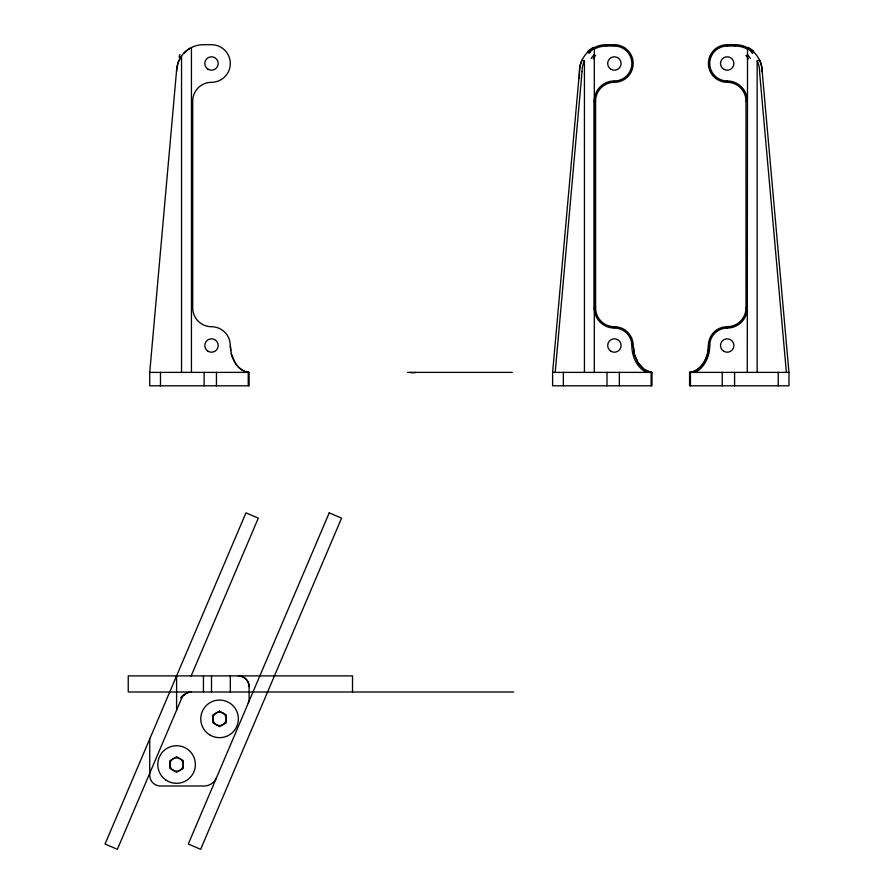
<?xml version="1.0" encoding="UTF-8"?>
<svg xmlns="http://www.w3.org/2000/svg" width="894" height="894" viewBox="0 0 894 894"><rect width="100%" height="100%" fill="white"/><g stroke="black" fill="none" stroke-linecap="round" stroke-linejoin="round"><path stroke-width="1.34" d="M584.43 372.385L584.43 60.803L581.972 60.244M646.429 372.385C636.684 367.479 631.79 356.058 631.846 345.52A17.455 17.455 0 0 0 614.39 328.064A20.149 20.149 0 0 1 594.309 309.581L594.309 99.435A20.149 20.149 0 0 1 614.39 80.952A17.455 17.455 0 0 0 631.846 63.496A17.455 17.455 0 0 0 614.39 46.041L606.333 46.041A25.513 25.513 0 0 0 594.309 49.047L594.309 372.385M248.923 372.373L247.493 372.239L249.102 372.385L249.102 385.806L149.723 385.806L149.723 372.385L176.71 68.972L178.23 62.289L181.538 56.009L181.538 372.385M689.799 372.373C700.807 371.58 709.501 356.427 708.394 345.52A18.796 18.796 0 0 1 727.191 326.723A18.796 18.796 0 0 0 745.998 307.916L747.339 307.916L747.272 309.581A20.149 20.149 0 0 1 727.191 328.064A17.455 17.455 0 0 0 709.735 345.52C709.881 356.058 704.651 367.691 695.152 372.385M651.804 372.373L650.374 372.239L651.994 372.385L651.994 385.806L552.615 385.806L552.615 372.385L579.48 71.498A13.868 5.666 90 0 1 580.698 63.664M555.196 372.385L582.05 71.621M580.675 63.608L580.742 63.407A23.054 9.421 90 0 1 581.826 60.557M149.611 773.567L117.382 849.3L105.034 844.037L245.951 512.865L258.31 518.129L191.126 676.009M149.723 773.299L181.538 698.538A10.739 10.739 0 0 1 191.428 692.001M747.272 372.385L747.518 47.661M589.023 53.439L590.275 52.143M587.414 52.489L588.71 51.293M594.041 47.673L594.309 49.047M759.609 60.244L757.151 60.803L757.151 372.385M760.883 63.664A13.868 5.666 -90 0 1 762.18 71.542L788.966 372.385L788.966 385.806L689.587 385.806L689.587 372.385C702.002 370.943 708.517 356.874 708.394 345.52L709.735 345.52M579.468 78.527L579.468 71.554A26.854 26.854 0 0 1 606.333 44.7L614.39 44.7A18.796 18.796 0 0 1 633.187 63.496A18.796 18.796 0 0 1 614.39 82.304A18.796 18.796 0 0 0 595.583 101.1L595.583 307.916A18.796 18.796 0 0 0 614.39 326.723A18.796 18.796 0 0 1 633.187 345.52L634.237 353.979L638.081 362.897L643.792 369.188L650.374 372.239L644.06 369.401L638.238 363.143L634.539 355.108L633.187 345.52L631.846 345.52M745.998 307.916L745.998 101.1A18.796 18.796 0 0 0 727.191 82.304A18.796 18.796 0 0 1 708.394 63.496A18.796 18.796 0 0 1 727.191 44.7L735.248 44.7A26.854 26.854 0 0 1 762.113 71.554M745.998 101.1L747.339 101.1L747.272 99.435A20.149 20.149 0 0 0 727.191 80.952A17.455 17.455 0 0 1 709.735 63.496A17.455 17.455 0 0 1 727.191 46.041L735.248 46.041A25.513 25.513 0 0 1 747.272 49.047M594.242 101.1L595.583 101.1M594.242 307.916L595.583 307.916M149.723 372.385L249.102 372.385M407.575 372.385L512.318 372.385M552.615 372.385L651.972 372.385M689.609 372.385L788.966 372.385M513.67 692.001L128.244 692.001L128.244 675.886L352.515 675.886L352.515 692.001M246.822 372.116C244.654 372.094 237.972 367.769 235.938 363.992M246.655 372.072C238.787 369.859 233.099 361.567 231.255 353.633M752.871 51.293L754.167 52.489M751.306 52.143L752.558 53.439M235.189 362.897L231.345 353.979L230.306 345.52A18.796 18.796 0 0 0 211.498 326.723A18.796 18.796 0 0 1 192.702 307.916L192.702 101.1A18.796 18.796 0 0 1 211.498 82.304A18.796 18.796 0 0 0 230.306 63.496A18.796 18.796 0 0 0 211.498 44.7L203.441 44.7A26.854 26.854 0 0 0 176.587 71.554M760.906 63.608L760.839 63.407A23.054 9.421 -90 0 0 759.755 60.557M230.663 350.526L230.306 345.52M759.531 71.621L786.385 372.385M249.102 686.626C249.258 680.893 244.096 675.741 238.363 675.886A10.739 10.739 0 0 1 249.102 686.626L249.102 698.94A10.739 10.739 0 0 1 248.241 703.153M778.227 372.385L778.227 385.806M735.248 44.7L735.248 46.041M734.589 372.385L734.589 385.806M727.191 44.7L727.191 46.041M727.191 80.963L727.191 82.304M727.191 326.723L727.191 328.064M722.229 372.385L722.229 385.806M690.447 372.385L690.447 385.806M651.134 372.385L651.134 385.806M619.352 372.385L619.352 385.806M614.39 44.7L614.39 46.041M614.39 80.963L614.39 82.304M614.39 326.723L614.39 328.064M606.992 372.385L606.992 385.806M606.333 44.7L606.333 46.041M563.354 372.385L563.354 385.806M248.241 372.385L248.241 385.806M230.306 675.886L230.306 692.001M216.46 372.385L216.46 385.806M211.498 675.886L211.498 692.001M204.111 372.385L204.111 385.806M203.441 675.886L203.441 692.001M191.428 372.385L191.428 47.538A14.896 6.694 -26.6 0 0 184.019 53.081M176.587 675.886L176.587 710.182M160.473 372.385L160.473 385.806M149.723 739.003L149.723 775.266A10.739 10.739 0 0 0 160.473 786.005L204.111 786.005A13.432 13.432 0 0 0 216.46 777.836M180.744 697.901A14.393 11.432 54.1 0 1 183.784 694.772M184.03 695.096A14.896 11.901 41.7 0 1 191.394 691.878M179.258 57.283A14.393 5.129 -31.8 0 1 179.906 54.5M415.811 372.385A12.818 12.494 88.1 0 1 410.245 372.429M745.92 55.216A21.646 6.09 52.4 0 1 748.379 58.859M748.166 47.404A16.684 10.426 26.9 0 1 753.351 51.036M747.518 48.667A14.438 9.219 29.8 0 1 751.72 51.953M747.496 54.612A22.741 6.414 49.1 0 1 750.446 58.512M757.296 61.116A22.316 8.739 90 0 1 758.336 63.809L758.358 63.91A13.008 5.096 -90 0 1 759.609 71.542M593.203 58.859A21.646 6.09 -52.4 0 1 595.661 55.216M588.23 51.036A16.684 10.426 -26.9 0 1 593.415 47.404M589.861 51.953A14.438 9.219 -29.8 0 1 594.063 48.667M591.135 58.512A22.741 6.414 -49.1 0 1 594.085 54.612M584.285 61.116A22.316 8.739 -90 0 0 583.246 63.809L583.223 63.91A13.008 5.096 -90 0 0 581.972 71.542M329.216 512.865L188.288 844.037L200.647 849.3L341.575 518.129L329.216 512.865M219.555 711.11L212.85 714.988L212.85 722.743L219.555 726.61L226.271 722.743L226.271 714.988L219.555 711.11M176.587 756.771L169.871 760.649L169.871 768.393L176.587 772.271L183.304 768.393L183.304 760.649L176.587 756.771M210.157 735.147A18.796 18.796 0 0 0 238.363 718.865A18.796 18.796 0 0 0 210.157 702.583A18.796 18.796 0 0 0 210.157 735.147M165.759 779.892A18.796 18.796 0 0 0 195.305 766.214A18.796 18.796 0 0 0 168.687 747.462A18.796 18.796 0 0 0 165.759 779.892M173.224 770.337A6.716 6.716 0 0 0 183.304 764.526A6.716 6.716 0 0 0 173.224 758.704A6.716 6.716 0 0 0 173.224 770.337M216.203 724.676A6.716 6.716 0 0 0 226.271 718.865A6.716 6.716 0 0 0 216.203 713.043A6.716 6.716 0 0 0 216.203 724.676M208.146 69.319A6.716 6.716 0 0 0 218.214 63.496A6.716 6.716 0 0 0 208.146 57.685A6.716 6.716 0 0 0 208.146 69.319M208.146 351.331A6.716 6.716 0 0 0 218.214 345.52A6.716 6.716 0 0 0 208.146 339.709A6.716 6.716 0 0 0 208.146 351.331M723.838 69.319A6.716 6.716 0 0 0 733.907 63.496A6.716 6.716 0 0 0 723.838 57.685A6.716 6.716 0 0 0 723.838 69.319M723.838 351.331A6.716 6.716 0 0 0 733.907 345.52A6.716 6.716 0 0 0 723.838 339.709A6.716 6.716 0 0 0 723.838 351.331M611.027 69.319A6.716 6.716 0 0 0 621.106 63.496A6.716 6.716 0 0 0 611.027 57.685A6.716 6.716 0 0 0 611.027 69.319M611.027 351.331A6.716 6.716 0 0 0 621.106 345.52A6.716 6.716 0 0 0 611.027 339.709A6.716 6.716 0 0 0 611.027 351.331"/></g></svg>
